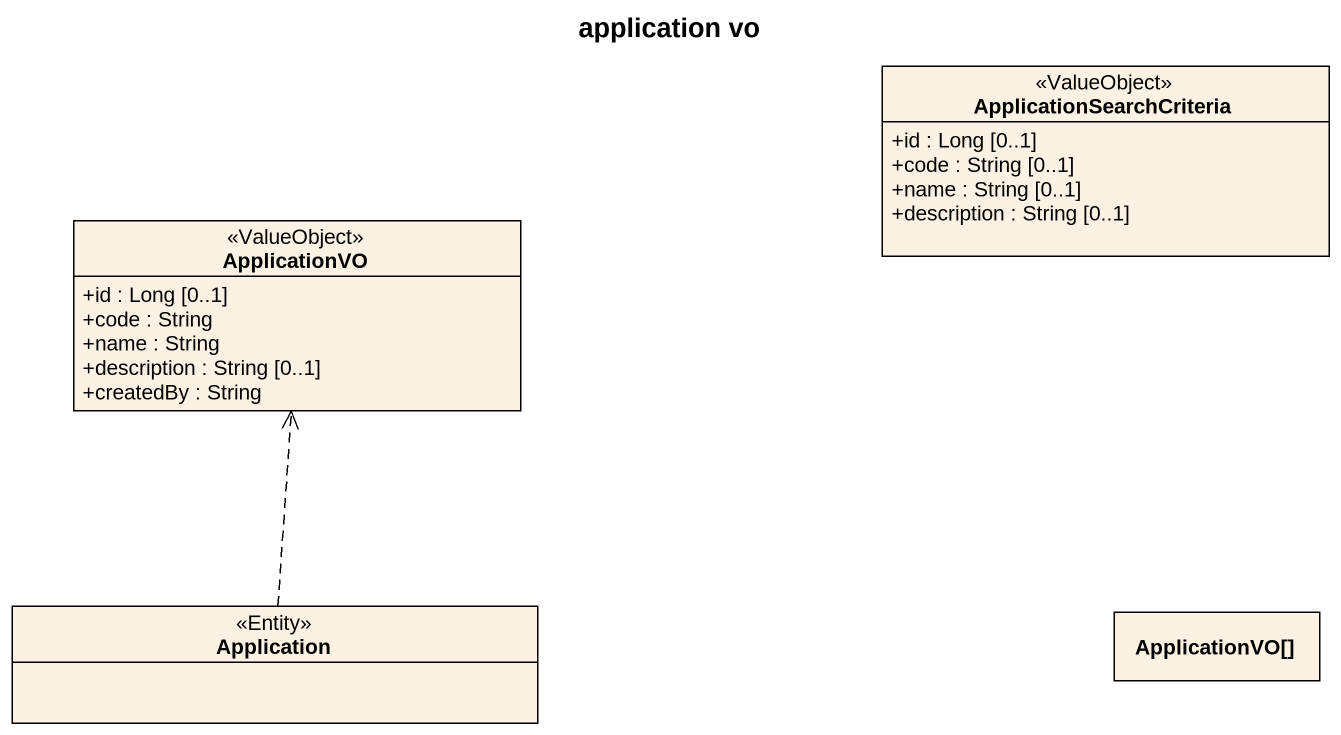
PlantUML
@startuml
title application vo
hide circle
hide empty members
skinparam classAttributeIconSize 0
class ApplicationSearchCriteria <<ValueObject>> {
  +id : Long [0..1]
  +code : String [0..1]
  +name : String [0..1]
  +description : String [0..1]
}
class ApplicationVO <<ValueObject>> {
  +id : Long [0..1]
  +code : String
  +name : String
  +description : String [0..1]
  +createdBy : String
}
class Application <<Entity>>
class "ApplicationVO[]" as ApplicationVO_2
Application .up.> ApplicationVO
@enduml
